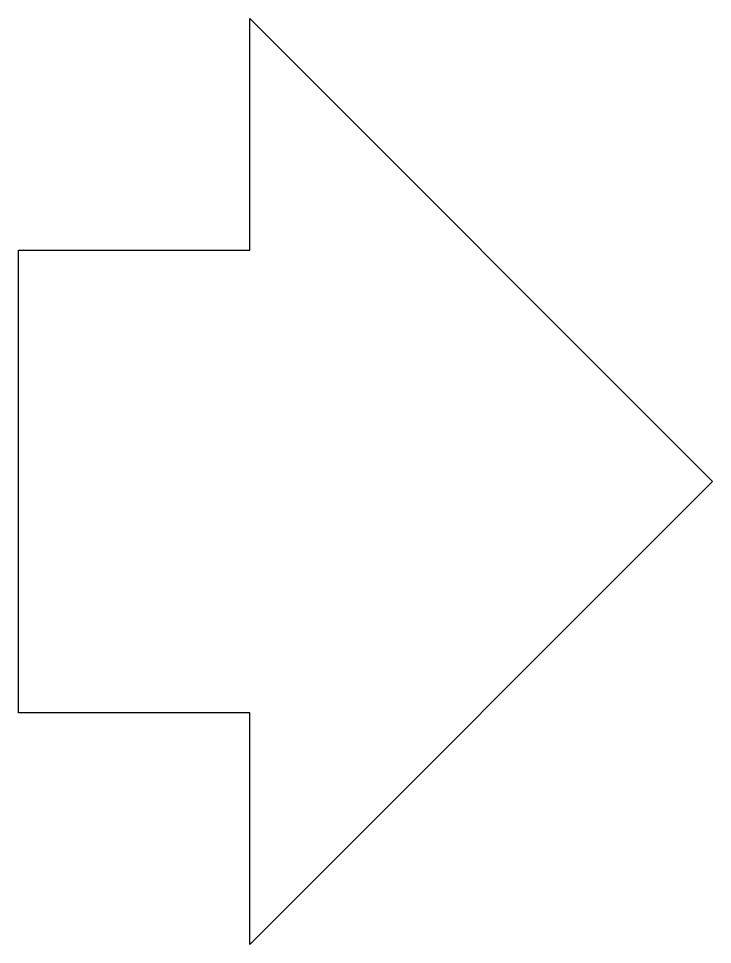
# Model space of a CAD drawing. Header units: centimetres. Extents: x -1.25 to 2.5, y -2.5 to 2.5.
import ezdxf

# ---------------------------------------------------------------- set-up
doc = ezdxf.new("R2010")
doc.units = ezdxf.units.CM

msp = doc.modelspace()

# ---------------------------------------------------------------- linework, layer by layer
msp.add_lwpolyline([(0, 1.25), (0, 2.5), (2.5, 0), (0, -2.5), (0, -1.25), (-1.25, -1.25), (-1.25, 1.25)], close=True)

doc.saveas('drawing.dxf')
